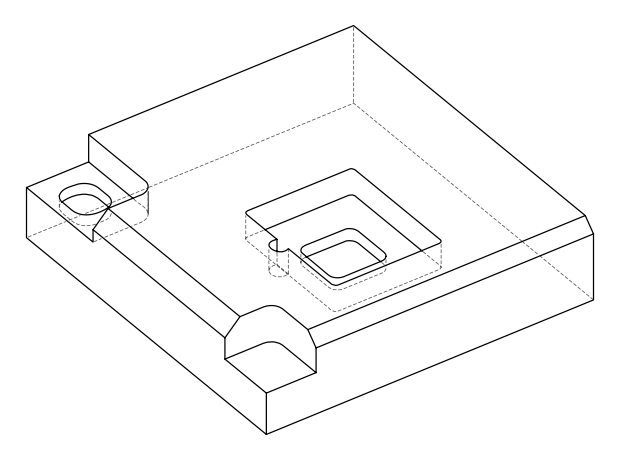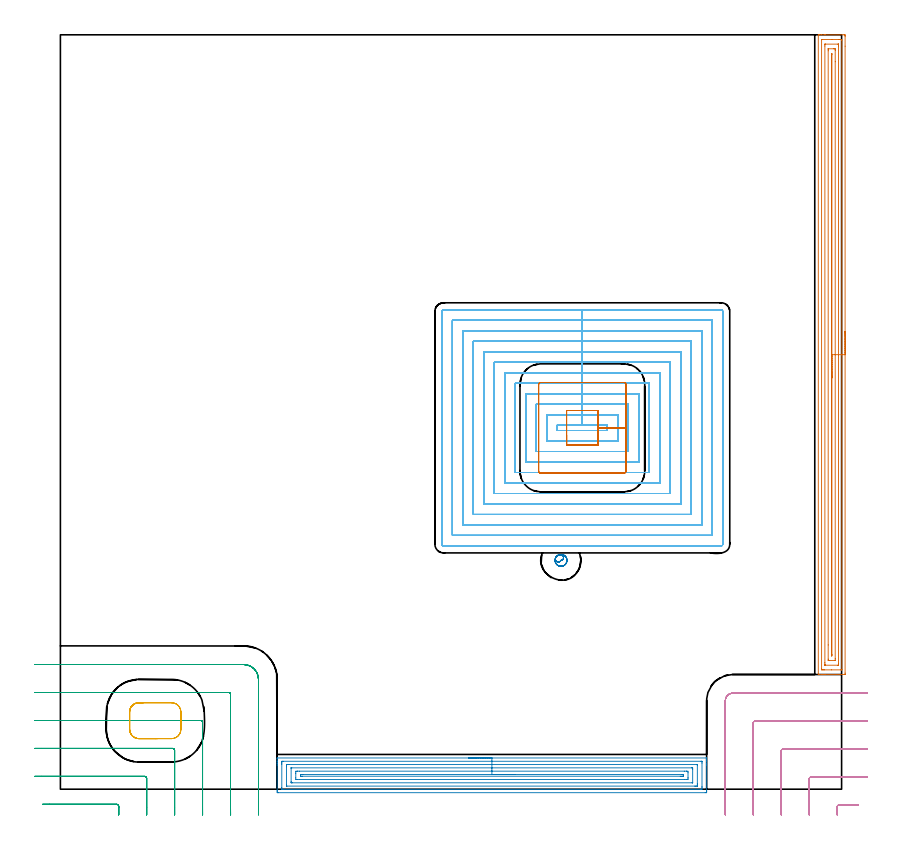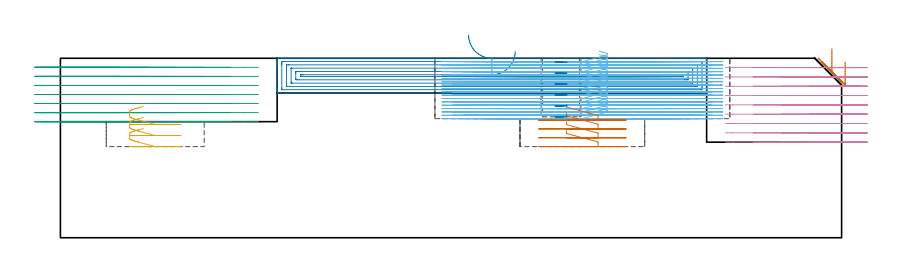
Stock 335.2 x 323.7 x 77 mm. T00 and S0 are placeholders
(PLAN: 8 operations, 5 tool changes, 149.3 min)
(1 AREA_MILL | FG_CHAMFER_SURFACE | UGT0205_001 | 11.15 min | 18576 mm3)
(2 AREA_MILL_1 | FG_CHAMFER_SURFACE_1 | UGT0205_001 | 9.06 min | 22050 mm3)
(3 MILL_CORNER_NOTCH_RECTANGULAR | CORNER_NOTCH_RECTANGULAR | NXT0201_012 | Follow Part, ap 4, ae 75% | 9.37 min | 153575 mm3)
(4 MILL_CORNER_NOTCH_RECTANGULAR_1 | CORNER_NOTCH_RECTANGULAR_1 | NXT0201_012 | Follow Part, ap 4, ae 75% | 6.89 min | 100368 mm3)
(5 MILL_RECTANGULAR_POCKET | POCKET_RECTANGULAR_STRAIGHT | UGT0201_094 | Follow Part, ap 5, ae 75% | 0.78 min | 14110 mm3)
(6 MILL_RECTANGULAR_POCKET_1 | POCKET_RECTANGULAR_STRAIGHT_1 | NXT0201_008 | Follow Part, ap 1.5, ae 75% | 109.2 min | 351330 mm3)
(7 MILL_RECTANGULAR_POCKET_2 | POCKET_RECTANGULAR_STRAIGHT_2 | NXT0201_012 | Follow Part, ap 4, ae 75% | 2.2 min | 34395 mm3)
(8 MILL_BLIND_HOLE_FROM_SOLID_MATERIAL | STEP1POCKET | NXT0201_011 | Spiral | 0.63 min | 4233 mm3)
(TOOL UGT0205_001 | Chamfer Mill 20 x 3 x 45 deg. | D20 FL50 Z2)
(TOOL NXT0201_012 | ENDMILL 16mm [2P460-1600-NA 1630] | D16 FL38 Z6)
(TOOL UGT0201_094 | End mill 20 mm | D20 FL38 Z4)
(TOOL NXT0201_008 | ENDMILL 6mm [2P460-0600-NA 1630] | D6 FL26 Z6)
(TOOL NXT0201_011 | ENDMILL 12mm [2P460-1200-NA 1630] | D12 FL38 Z6)
(OP 1 AREA_MILL)
G17 G21 G94 G90
T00 M6
G54
G17 G0 G90 X336.7 Y196.45 S1061 M3
G43 Z87. H0
Z75.5
G94 G1 Y196.412 Z74.628 F250.
Y196.298 Z73.763
Y196.109 Z72.912
Y195.847 Z72.08
Y195.513 Z71.274
Y195.11 Z70.5
Y194.642 Z69.764
Y194.11 Z69.072
Y193.521 Z68.429
Y192.878 Z67.84
Y192.186 Z67.308
Y191.45 Z66.84
Y190.676 Z66.437
Y189.87 Z66.103
Y189.038 Z65.841
Y188.186 Z65.652
Y187.322 Z65.538
Y186.45 Z65.5
Y49.814
X336.696 Y49.381 Z65.502
X336.692 Y49.21 Z65.506
X336.517 Y49.2 Z65.68
X328.304 Z73.89
X327.753 Z74.444
X327.422 Z74.774
X326.871 Z75.325
X326.54 Z75.655
X325.543 Z76.657
X325.23 Y49.21 Z76.962
X325.205 Y49.242 Z76.988
X325.203 Y49.258 Z76.99
X325.2 Y49.367 Z77.
Y323.533
X325.203 Y323.693 Z76.988
X325.206 Y323.7 Z76.984
X325.543 Z76.656
X325.88 Z76.32
X326.54 Z75.655
X327.753 Z74.444
X328.304 Z73.89
X336.242 Z65.956
X336.52 Y323.698 Z65.678
X336.692 Y323.69 Z65.506
X336.699 Y323.516 Z65.499
X336.7 Y323.086 Z65.5
Y318.816
Y186.45
X335.286 Z66.914
X335.285 Y51.293 Z66.915
X335.284 Y51.242 Z66.916
X335.282 Y51.218 Z66.918
X335.28 Y51.213 Z66.92
X335.267 Y51.21 Z66.933
X334.871 Y51.202 Z67.329
X330.904 Y51.2 Z71.296
X327.817 Z74.383
X327.422 Y51.201 Z74.778
X326.932 Y51.203 Z75.268
X326.717 Y51.21 Z75.483
X326.621 Y51.228 Z75.579
X326.615 Y51.524 Z75.585
Y51.6
Y321.607
X326.616 Y321.658 Z75.584
X326.618 Y321.682 Z75.582
X326.62 Y321.687 Z75.58
X326.633 Y321.69 Z75.567
X327.029 Y321.699 Z75.171
X330.996 Y321.7 Z71.204
X334.083 Z68.117
X334.478 Y321.699 Z67.722
X334.968 Y321.697 Z67.232
X335.183 Y321.69 Z67.017
X335.279 Y321.672 Z66.921
X335.285 Y321.376 Z66.915
Y321.3
X335.286 Y186.45 Z66.914
X333.872 Z68.328
X333.871 Y54. Z68.329
X333.869 Y53.386 Z68.331
X333.866 Y53.247 Z68.334
X333.865 Y53.219 Z68.335
X333.839 Y53.21 Z68.361
X333.776 Y53.203 Z68.424
X333.596 Y53.201 Z68.604
X328.304 Z73.896
X328.121 Y53.203 Z74.079
X328.068 Y53.206 Z74.132
X328.04 Y53.21 Z74.16
X328.035 Y53.222 Z74.165
X328.032 Y53.293 Z74.168
X328.03 Y53.386 Z74.17
X328.029 Y53.665 Z74.171
X328.028 Y54.279 Z74.172
X328.029 Y318.9 Z74.171
X328.031 Y319.514 Z74.169
X328.034 Y319.653 Z74.166
X328.035 Y319.681 Z74.165
X328.061 Y319.69 Z74.139
X328.124 Y319.697 Z74.076
X328.304 Y319.699 Z73.896
X333.596 Z68.604
X333.779 Y319.697 Z68.421
X333.832 Y319.694 Z68.368
X333.86 Y319.69 Z68.34
X333.865 Y319.678 Z68.335
X333.868 Y319.607 Z68.332
X333.87 Y319.514 Z68.33
X333.871 Y319.235 Z68.329
X333.872 Y318.621 Z68.328
Y186.45
X332.457 Z69.743
Y56.065
X332.456 Y55.433 Z69.744
X332.452 Y55.222 Z69.748
X332.45 Y55.211 Z69.75
X332.445 Y55.207 Z69.755
X332.419 Y55.203 Z69.781
X332.366 Y55.201 Z69.834
X332.259 Y55.2 Z69.941
X330.04 Z72.16
X329.637 Y55.21 Z72.563
X329.45 Y55.217 Z72.75
X329.448 Y55.325 Z72.752
X329.444 Y55.804 Z72.756
X329.443 Y61.894 Z72.757
Y316.835
X329.444 Y317.467 Z72.756
X329.448 Y317.678 Z72.752
X329.45 Y317.689 Z72.75
X329.455 Y317.693 Z72.745
X329.481 Y317.697 Z72.719
X329.534 Y317.699 Z72.666
X329.641 Y317.7 Z72.559
X331.86 Z70.34
X332.263 Y317.69 Z69.937
X332.451 Y317.683 Z69.749
X332.452 Y317.575 Z69.748
X332.456 Y317.096 Z69.744
X332.457 Y312.147 Z69.743
Y186.45
X331.043 Z71.157
Y57.757
X331.042 Y57.663 Z71.158
X331.036 Y57.474 Z71.164
X331.024 Y57.21 Z71.176
X330.95 Y57.208 Z71.25
X330.865 Y57.21 Z71.335
X330.859 Y57.568 Z71.341
X330.857 Y57.757 Z71.343
Y315.143
X330.858 Y315.238 Z71.342
X330.864 Y315.426 Z71.336
X330.876 Y315.69 Z71.324
X330.95 Y315.692 Z71.25
X331.035 Y315.69 Z71.165
X331.041 Y315.332 Z71.159
X331.043 Y315.143 Z71.157
Y186.45
Y185.578 Z71.195
Y184.714 Z71.309
Y183.862 Z71.498
Y183.03 Z71.76
Y182.224 Z72.094
Y181.45 Z72.497
Y180.714 Z72.965
Y180.022 Z73.496
Y179.379 Z74.086
Y178.79 Z74.729
Y178.258 Z75.421
Y177.79 Z76.157
Y177.387 Z76.931
Y177.053 Z77.737
Y176.791 Z78.569
Y176.602 Z79.42
Y176.488 Z80.285
Y176.45 Z81.157
G0 Z87.
M5
M2
(OP 2 AREA_MILL_1)
G17 G21 G94 G90
T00 M6
G54
G17 G0 G90 X175.15 Y13.4 S1061 M3
G43 Z87. H0
G94 G1 X175.188 Z86.128 F250.
X175.302 Z85.263
X175.491 Z84.412
X175.753 Z83.58
X176.087 Z82.774
X176.49 Z82.
X176.958 Z81.264
X177.49 Z80.572
X178.079 Z79.929
X178.722 Z79.339
X179.414 Z78.808
X180.15 Z78.34
X180.924 Z77.937
X181.73 Z77.603
X182.562 Z77.341
X183.414 Z77.152
X184.278 Z77.038
X185.15 Z77.
X277.133
X277.29 Y13.394 Z76.993
X277.3 Y13.087 Z76.687
Y12.761 Z76.361
Y12.103 Z75.698
Y10.895 Z74.492
Y10.345 Z73.939
Y-0.807 Z62.79
X277.297 Y-1.082 Z62.515
X277.29 Y-1.492 Z62.105
X277.107 Y-1.496 Z62.102
X276.686 Y-1.5 Z62.1
X93.614
X93.193 Y-1.496 Z62.102
X93.01 Y-1.492 Z62.105
X93.005 Y-1.082 Z62.515
X93. Y-0.478 Z63.119
Y10.345 Z73.939
Y10.895 Z74.492
Y11.224 Z74.82
Y11.774 Z75.37
Y12.103 Z75.698
Y13.088 Z76.687
X93.01 Y13.394 Z76.993
X93.167 Y13.4 Z77.
X185.15
Y11.986 Z75.586
X274.9 Y11.985 Z75.585
X275.021
X275.26 Y11.98 Z75.58
X275.284 Y11.979 Z75.579
X275.29 Y11.966 Z75.566
X275.296 Y11.935 Z75.535
X275.298 Y11.904 Z75.504
X275.3 Y11.71 Z75.31
Y11.224 Z74.824
Y1.162 Z64.762
X275.298 Y0.676 Z64.276
X275.293 Y0.289 Z63.889
X275.277 Y-0.079 Z63.521
X274.9 Y-0.084 Z63.516
X274.78 Y-0.085 Z63.515
X95.4 Y-0.086
X95.279 Y-0.085
X95.04 Y-0.08 Z63.52
X95.016 Y-0.079 Z63.521
X95.01 Y-0.066 Z63.534
X95.004 Y-0.035 Z63.565
X95.002 Y-0.004 Z63.596
X95. Y0.19 Z63.79
Y0.676 Z64.276
Y10.738 Z74.338
X95.002 Y11.224 Z74.824
X95.007 Y11.611 Z75.211
X95.023 Y11.979 Z75.579
X95.4 Y11.984 Z75.584
X95.52 Y11.985 Z75.585
X185.15 Y11.986 Z75.586
Y10.572 Z74.172
X273.114 Y10.571 Z74.171
X273.191 Y10.57 Z74.17
X273.251 Y10.568 Z74.168
X273.284 Y10.565 Z74.165
X273.29 Y10.527 Z74.127
X273.296 Y10.345 Z73.945
X273.299 Y10.163 Z73.763
X273.3 Y2.251 Z65.851
X273.296 Y1.555 Z65.155
X273.292 Y1.38 Z64.98
X273.279 Y1.335 Z64.935
X273.229 Y1.333 Z64.933
X273.114 Y1.331 Z64.931
X272.451 Y1.329 Z64.929
X272.221 Y1.328 Z64.928
X97.186 Y1.329 Z64.929
X97.109 Y1.33 Z64.93
X97.049 Y1.332 Z64.932
X97.016 Y1.335 Z64.935
X97.01 Y1.373 Z64.973
X97.004 Y1.555 Z65.155
X97.001 Y1.737 Z65.337
X97. Y9.649 Z73.249
X97.004 Y10.345 Z73.945
X97.008 Y10.52 Z74.12
X97.022 Y10.565 Z74.165
X97.071 Y10.567 Z74.167
X97.186 Y10.569 Z74.169
X97.849 Y10.571 Z74.171
X98.079 Y10.572 Z74.172
X185.15
Y9.157 Z72.757
X270.749
X271.166 Y9.155 Z72.755
X271.252 Y9.153 Z72.753
X271.285 Y9.151 Z72.751
X271.29 Y9.113 Z72.713
X271.294 Y9.013 Z72.613
X271.3 Y8.615 Z72.215
X271.299 Y2.887 Z66.487
X271.296 Y2.781 Z66.381
X271.292 Y2.756 Z66.356
X271.289 Y2.75 Z66.35
X271.277 Y2.747 Z66.347
X271.207 Y2.745 Z66.345
X271.014 Y2.743 Z66.343
X99.551
X99.134 Y2.745 Z66.345
X99.048 Y2.747 Z66.347
X99.015 Y2.749 Z66.349
X99.01 Y2.787 Z66.387
X99.006 Y2.886 Z66.486
X99. Y3.285 Z66.885
X99.001 Y9.013 Z72.613
X99.004 Y9.119 Z72.719
X99.008 Y9.144 Z72.744
X99.011 Y9.15 Z72.75
X99.023 Y9.153 Z72.753
X99.093 Y9.155 Z72.755
X99.286 Y9.157 Z72.757
X185.15
Y7.743 Z71.343
X267.72
X268.614 Y7.742 Z71.342
X268.649 Y7.741 Z71.341
X269.29 Y7.708 Z71.308
X269.299 Y7.069 Z70.669
X269.3 Y5.071 Z68.671
X269.297 Y4.433 Z68.033
X269.29 Y4.192 Z67.792
X268.683 Y4.159 Z67.759
X268.649 Y4.158 Z67.758
X267.792 Y4.157 Z67.757
X102.58
X101.686 Y4.158 Z67.758
X101.651 Y4.159 Z67.759
X101.01 Y4.192 Z67.792
X101.001 Y4.831 Z68.431
X101. Y6.829 Z70.429
X101.003 Y7.467 Z71.067
X101.01 Y7.708 Z71.308
X101.617 Y7.741 Z71.341
X101.651 Y7.742 Z71.342
X102.508 Y7.743 Z71.343
X185.15
Y6.329 Z69.929
X266.478 Y6.328 Z69.928
X266.863 Y6.327 Z69.927
X267.247 Y6.323 Z69.923
X267.289 Y6.322 Z69.922
X267.293 Y6.284 Z69.884
X267.297 Y6.208 Z69.808
X267.299 Y6.093 Z69.693
Y5.95 Z69.55
X267.297 Y5.735 Z69.335
X267.293 Y5.628 Z69.228
X267.29 Y5.58 Z69.18
X267.241 Y5.578 Z69.178
X266.863 Y5.574 Z69.174
X266.354 Y5.571 Z69.171
X265.97
X103.822
X103.437 Y5.573 Z69.173
X103.053 Y5.577 Z69.177
X103.011 Y5.578 Z69.178
X103.007 Y5.616 Z69.216
X103.003 Y5.692 Z69.292
X103.001 Y5.807 Z69.407
Y5.95 Z69.55
X103.003 Y6.165 Z69.765
X103.007 Y6.272 Z69.872
X103.01 Y6.32 Z69.92
X103.059 Y6.322 Z69.922
X103.437 Y6.326 Z69.926
X103.946 Y6.328 Z69.928
X104.33 Y6.329 Z69.929
X185.15
X186.022 Z69.967
X186.886 Z70.081
X187.738 Z70.27
X188.57 Z70.532
X189.376 Z70.866
X190.15 Z71.269
X190.886 Z71.737
X191.578 Z72.268
X192.221 Z72.858
X192.81 Z73.501
X193.342 Z74.193
X193.81 Z74.929
X194.213 Z75.703
X194.547 Z76.509
X194.809 Z77.341
X194.998 Z78.192
X195.112 Z79.057
X195.15 Z79.929
G0 Z87.
M5
M2
(OP 3 MILL_CORNER_NOTCH_RECTANGULAR)
G17 G21 G94 G90
T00 M6
G54
G17 G0 G90 X25.013 Y-11. S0 M3
G43 Z87. H1
Z73.114
G94 G1 X25.001 Y-8. F250.
X25. Y-7.746 F500.
Y-7.295
G3 X24.205 Y-6.5 R0.8
G1 X-4.664
X-7.664 F250.
G0 Z87.
X37.017 Y-11.
Z73.114
G1 X37.001 Y-8.
X37. Y-7.746 F500.
Y4.705
G3 X36.205 Y5.5 R0.8
G1 X-8.
X-11. F250.
G0 Z87.
X49.022 Y-11.
Z73.114
G1 X49.001 Y-8.
X49. Y-7.746 F500.
Y16.705
G3 X48.205 Y17.5 R0.8
G1 X-8.
X-11. F250.
G0 Z87.
X61.033 Y-11.
Z73.114
G1 X61.001 Y-8.
G2 X61. Y-7.746 R24. F500.
G1 Y28.704
G3 X60.204 Y29.5 R0.8
G1 X-8.
X-11. F250.
G0 Z87.
X73.066 Y-10.999
Z73.114
G1 X73.003 Y-8.
G2 X73. Y-7.746 R12. F500.
G1 Y40.704
G3 X72.204 Y41.5 R0.8
G1 X-8.
X-11. F250.
G0 Z87.
X85. Y-10.746
Z73.114
G1 Y-7.746
Y47.1 F500.
G3 X78.6 Y53.5 R6.4
G1 X-8.
X-11. F250.
G0 Z87.
X25.001 Y-11.
Z69.229
G1 X25. Y-8.
Y-7.295 F500.
G3 X24.205 Y-6.5 R0.8
G1 X-4.664
X-7.664 F250.
G0 Z87.
X37.001 Y-11.
Z69.229
G1 X37. Y-8.
Y-7.295 F500.
Y4.705
G3 X36.205 Y5.5 R0.8
G1 X-8.
X-11. F250.
G0 Z87.
X49.001 Y-11.
Z69.229
G1 X49. Y-8.
Y4.705 F500.
Y16.705
G3 X48.205 Y17.5 R0.8
G1 X-8.
X-11. F250.
G0 Z87.
X61.002 Y-11.
Z69.229
G1 X61. Y-8.
Y16.705 F500.
Y28.704
G3 X60.204 Y29.5 R0.8
G1 X-8.
X-11. F250.
G0 Z87.
X73.004 Y-11.
Z69.229
G1 X73. Y-8.
Y28.704 F500.
Y40.704
G3 X72.204 Y41.5 R0.8
G1 X-8.
X-11. F250.
G0 Z87.
X85. Y-10.984
Z69.229
G1 Y-7.984
Y47.1 F500.
G3 X78.6 Y53.5 R6.4
G1 X-8.
X-11. F250.
G0 Z87.
X25. Y-11.
Z65.343
G1 Y-8.
Y-7.295 F500.
G3 X24.205 Y-6.5 R0.8
G1 X-4.664
X-7.664 F250.
G0 Z87.
X37. Y-11.
Z65.343
G1 Y-8.
Y4.705 F500.
G3 X36.205 Y5.5 R0.8
G1 X-8.
X-11. F250.
G0 Z87.
X49. Y-11.
Z65.343
G1 Y-8.
Y16.705 F500.
G3 X48.205 Y17.5 R0.8
G1 X-8.
X-11. F250.
G0 Z87.
X61. Y-11.
Z65.343
G1 Y-8.
Y28.704 F500.
G3 X60.204 Y29.5 R0.8
G1 X-8.
X-11. F250.
G0 Z87.
X73. Y-11.
Z65.343
G1 Y-8.
Y40.704 F500.
G3 X72.204 Y41.5 R0.8
G1 X-8.
X-11. F250.
G0 Z87.
X85. Y-11.
Z65.343
G1 Y-8.
Y47.1 F500.
G3 X78.6 Y53.5 R6.4
G1 X-8.
X-11. F250.
G0 Z87.
X25. Y-11.
Z61.457
G1 Y-8.
Y-7.295 F500.
G3 X24.205 Y-6.5 R0.8
G1 X-4.664
X-7.664 F250.
G0 Z87.
X37. Y-11.
Z61.457
G1 Y-8.
Y4.705 F500.
G3 X36.205 Y5.5 R0.8
G1 X-8.
X-11. F250.
G0 Z87.
X49. Y-11.
Z61.457
G1 Y-8.
Y16.705 F500.
G3 X48.205 Y17.5 R0.8
G1 X-8.
X-11. F250.
G0 Z87.
X61. Y-11.
Z61.457
G1 Y-8.
Y28.704 F500.
G3 X60.204 Y29.5 R0.8
G1 X-8.
X-11. F250.
G0 Z87.
X73. Y-11.
Z61.457
G1 Y-8.
Y40.704 F500.
G3 X72.204 Y41.5 R0.8
G1 X-8.
X-11. F250.
G0 Z87.
X85. Y-11.
Z61.457
G1 Y-8.
Y47.1 F500.
G3 X78.6 Y53.5 R6.4
G1 X-8.
X-11. F250.
G0 Z87.
X25. Y-11.
Z57.571
G1 Y-8.
Y-7.295 F500.
G3 X24.205 Y-6.5 R0.8
G1 X-4.664
X-7.664 F250.
G0 Z87.
X37. Y-11.
Z57.571
G1 Y-8.
Y4.705 F500.
G3 X36.205 Y5.5 R0.8
G1 X-8.
X-11. F250.
G0 Z87.
X49. Y-11.
Z57.571
G1 Y-8.
Y16.705 F500.
G3 X48.205 Y17.5 R0.8
G1 X-8.
X-11. F250.
G0 Z87.
X61. Y-11.
Z57.571
G1 Y-8.
Y28.704 F500.
G3 X60.204 Y29.5 R0.8
G1 X-8.
X-11. F250.
G0 Z87.
X73. Y-11.
Z57.571
G1 Y-8.
Y40.704 F500.
G3 X72.204 Y41.5 R0.8
G1 X-8.
X-11. F250.
G0 Z87.
X85. Y-11.
Z57.571
G1 Y-8.
Y47.1 F500.
G3 X78.6 Y53.5 R6.4
G1 X-8.
X-11. F250.
G0 Z87.
X25. Y-11.
Z53.686
G1 Y-8.
Y-7.295 F500.
G3 X24.205 Y-6.5 R0.8
G1 X-4.664
X-7.664 F250.
G0 Z87.
X37. Y-11.
Z53.686
G1 Y-8.
Y4.705 F500.
G3 X36.205 Y5.5 R0.8
G1 X-8.
X-11. F250.
G0 Z87.
X49. Y-11.
Z53.686
G1 Y-8.
Y16.705 F500.
G3 X48.205 Y17.5 R0.8
G1 X-8.
X-11. F250.
G0 Z87.
X61. Y-11.
Z53.686
G1 Y-8.
Y28.704 F500.
G3 X60.204 Y29.5 R0.8
G1 X-8.
X-11. F250.
G0 Z87.
X73. Y-11.
Z53.686
G1 Y-8.
Y40.704 F500.
G3 X72.204 Y41.5 R0.8
G1 X-8.
X-11. F250.
G0 Z87.
X85. Y-11.
Z53.686
G1 Y-8.
Y47.1 F500.
G3 X78.6 Y53.5 R6.4
G1 X-8.
X-11. F250.
G0 Z87.
X25. Y-11.
Z49.8
G1 Y-8.
Y-7.295 F500.
G3 X24.205 Y-6.5 R0.8
G1 X-4.664
X-7.664 F250.
G0 Z87.
X37. Y-11.
Z49.8
G1 Y-8.
Y4.705 F500.
G3 X36.205 Y5.5 R0.8
G1 X-8.
X-11. F250.
G0 Z87.
X49. Y-11.
Z49.8
G1 Y-8.
Y16.705 F500.
G3 X48.205 Y17.5 R0.8
G1 X-8.
X-11. F250.
G0 Z87.
X61. Y-11.
Z49.8
G1 Y-8.
Y28.704 F500.
G3 X60.204 Y29.5 R0.8
G1 X-8.
X-11. F250.
G0 Z87.
X73. Y-11.
Z49.8
G1 Y-8.
Y40.704 F500.
G3 X72.204 Y41.5 R0.8
G1 X-8.
X-11. F250.
G0 Z87.
X85. Y-11.
Z49.8
G1 Y-8.
Y47.1 F500.
G3 X78.6 Y53.5 R6.4
G1 X-8.
X-11. F250.
G0 Z87.
M5
M2
(OP 4 MILL_CORNER_NOTCH_RECTANGULAR_1)
G17 G21 G94 G90
T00 M6
G54
G17 G0 G90 X342.414 Y-6.8 S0 M3
G43 Z87. H1
Z73.
G94 G1 X339.414 F250.
X334.095
G3 X333.3 Y-7.595 R0.8
G2 X333.3 Y-8. R48.
G1 X333.284 Y-11.
G0 Z87.
X346.2 Y5.204
Z73.
G1 X343.2 Y5.2
X343.152 F500.
X322.096
G3 X321.3 Y4.404 R0.8
G1 Y-7.746
X321.299 Y-8.
X321.278 Y-11. F250.
G0 Z87.
X346.2 Y17.206
Z73.
G1 X343.2 Y17.2
X343.152 F500.
X310.096
G3 X309.3 Y16.404 R0.8
G1 Y-7.746
G2 X309.299 Y-8. R24.
G1 X309.267 Y-11. F250.
G0 Z87.
X346.2 Y29.212
Z73.
G1 X343.2 Y29.2
X343.152 F500.
X298.096
G3 X297.3 Y28.404 R0.8
G1 Y-7.746
G2 X297.297 Y-8. R12.
G1 X297.234 Y-10.999 F250.
G0 Z87.
X346.152 Y41.2
Z73.
G1 X343.152
X288.5 F500.
G3 X285.3 Y38. R3.2
G1 Y-7.746
Y-10.746 F250.
G0 Z87.
X342.414 Y-6.8
Z69.
G1 X339.414
X334.095
G3 X333.3 Y-7.595 R0.8
G2 X333.302 Y-8. R48.
G1 X333.301 Y-11.
G0 Z87.
X346.2 Y5.2
Z69.
G1 X343.2
X322.096 F500.
G3 X321.3 Y4.404 R0.8
G1 Y-7.595
Y-8.
Y-11. F250.
G0 Z87.
X346.2 Y17.2
Z69.
G1 X343.2
X310.096 F500.
G3 X309.3 Y16.404 R0.8
G1 Y4.404
Y-8.
X309.299 Y-11. F250.
G0 Z87.
X346.2 Y29.2
Z69.
G1 X343.2
X298.096 F500.
G3 X297.3 Y28.404 R0.8
G1 Y16.404
Y-8.
X297.299 Y-11. F250.
G0 Z87.
X346.2 Y41.2
Z69.
G1 X343.2
X288.5 F500.
G3 X285.3 Y38. R3.2
G1 Y-7.995
Y-10.995 F250.
G0 Z87.
X342.414 Y-6.8
Z65.
G1 X339.414
X334.095
G3 X333.3 Y-7.595 R0.8
G2 X333.302 Y-8. R48.
G1 Y-11.
G0 Z87.
X346.2 Y5.2
Z65.
G1 X343.2
X322.096 F500.
G3 X321.3 Y4.404 R0.8
G1 Y-8.
Y-11. F250.
G0 Z87.
X346.2 Y17.2
Z65.
G1 X343.2
X310.096 F500.
G3 X309.3 Y16.404 R0.8
G1 Y-8.
Y-11. F250.
G0 Z87.
X346.2 Y29.2
Z65.
G1 X343.2
X298.096 F500.
G3 X297.3 Y28.404 R0.8
G1 Y-8.
Y-11. F250.
G0 Z87.
X346.2 Y41.2
Z65.
G1 X343.2
X288.5 F500.
G3 X285.3 Y38. R3.2
G1 Y-8.
Y-11. F250.
G0 Z87.
X342.414 Y-6.8
Z61.
G1 X339.414
X334.095
G3 X333.3 Y-7.595 R0.8
G2 X333.302 Y-8. R48.
G1 Y-11.
G0 Z87.
X346.2 Y5.2
Z61.
G1 X343.2
X322.096 F500.
G3 X321.3 Y4.404 R0.8
G1 Y-8.
Y-11. F250.
G0 Z87.
X346.2 Y17.2
Z61.
G1 X343.2
X310.096 F500.
G3 X309.3 Y16.404 R0.8
G1 Y-8.
Y-11. F250.
G0 Z87.
X346.2 Y29.2
Z61.
G1 X343.2
X298.096 F500.
G3 X297.3 Y28.404 R0.8
G1 Y-8.
Y-11. F250.
G0 Z87.
X346.2 Y41.2
Z61.
G1 X343.2
X288.5 F500.
G3 X285.3 Y38. R3.2
G1 Y-8.
Y-11. F250.
G0 Z87.
X342.414 Y-6.8
Z57.
G1 X339.414
X334.095
G3 X333.3 Y-7.595 R0.8
G2 X333.302 Y-8. R48.
G1 Y-11.
G0 Z87.
X346.2 Y5.2
Z57.
G1 X343.2
X322.096 F500.
G3 X321.3 Y4.404 R0.8
G1 Y-8.
Y-11. F250.
G0 Z87.
X346.2 Y17.2
Z57.
G1 X343.2
X310.096 F500.
G3 X309.3 Y16.404 R0.8
G1 Y-8.
Y-11. F250.
G0 Z87.
X346.2 Y29.2
Z57.
G1 X343.2
X298.096 F500.
G3 X297.3 Y28.404 R0.8
G1 Y-8.
Y-11. F250.
G0 Z87.
X346.2 Y41.2
Z57.
G1 X343.2
X288.5 F500.
G3 X285.3 Y38. R3.2
G1 Y-8.
Y-11. F250.
G0 Z87.
X342.414 Y-6.8
Z53.
G1 X339.414
X334.095
G3 X333.3 Y-7.595 R0.8
G2 X333.302 Y-8. R48.
G1 Y-11.
G0 Z87.
X346.2 Y5.2
Z53.
G1 X343.2
X322.096 F500.
G3 X321.3 Y4.404 R0.8
G1 Y-8.
Y-11. F250.
G0 Z87.
X346.2 Y17.2
Z53.
G1 X343.2
X310.096 F500.
G3 X309.3 Y16.404 R0.8
G1 Y-8.
Y-11. F250.
G0 Z87.
X346.2 Y29.2
Z53.
G1 X343.2
X298.096 F500.
G3 X297.3 Y28.404 R0.8
G1 Y-8.
Y-11. F250.
G0 Z87.
X346.2 Y41.2
Z53.
G1 X343.2
X288.5 F500.
G3 X285.3 Y38. R3.2
G1 Y-8.
Y-11. F250.
G0 Z87.
X342.414 Y-6.8
Z49.
G1 X339.414
X334.095
G3 X333.3 Y-7.595 R0.8
G2 X333.302 Y-8. R48.
G1 Y-11.
G0 Z87.
X346.2 Y5.2
Z49.
G1 X343.2
X322.096 F500.
G3 X321.3 Y4.404 R0.8
G1 Y-8.
Y-11. F250.
G0 Z87.
X346.2 Y17.2
Z49.
G1 X343.2
X310.096 F500.
G3 X309.3 Y16.404 R0.8
G1 Y-8.
Y-11. F250.
G0 Z87.
X346.2 Y29.2
Z49.
G1 X343.2
X298.096 F500.
G3 X297.3 Y28.404 R0.8
G1 Y-8.
Y-11. F250.
G0 Z87.
X346.2 Y41.2
Z49.
G1 X343.2
X288.5 F500.
G3 X285.3 Y38. R3.2
G1 Y-8.
Y-11. F250.
G0 Z87.
X342.414 Y-6.8
Z45.
G1 X339.414
X334.095
G3 X333.3 Y-7.595 R0.8
G2 X333.302 Y-8. R48.
G1 Y-11.
G0 Z87.
X346.2 Y5.2
Z45.
G1 X343.2
X322.096 F500.
G3 X321.3 Y4.404 R0.8
G1 Y-8.
Y-11. F250.
G0 Z87.
X346.2 Y17.2
Z45.
G1 X343.2
X310.096 F500.
G3 X309.3 Y16.404 R0.8
G1 Y-8.
Y-11. F250.
G0 Z87.
X346.2 Y29.2
Z45.
G1 X343.2
X298.096 F500.
G3 X297.3 Y28.404 R0.8
G1 Y-8.
Y-11. F250.
G0 Z87.
X346.2 Y41.2
Z45.
G1 X343.2
X288.5 F500.
G3 X285.3 Y38. R3.2
G1 Y-8.
Y-11. F250.
G0 Z87.
X342.414 Y-6.8
Z41.
G1 X339.414
X334.095
G3 X333.3 Y-7.595 R0.8
G2 X333.302 Y-8. R48.
G1 Y-11.
G0 Z87.
X346.2 Y5.2
Z41.
G1 X343.2
X322.096 F500.
G3 X321.3 Y4.404 R0.8
G1 Y-8.
Y-11. F250.
G0 Z87.
X346.2 Y17.2
Z41.
G1 X343.2
X310.096 F500.
G3 X309.3 Y16.404 R0.8
G1 Y-8.
Y-11. F250.
G0 Z87.
X346.2 Y29.2
Z41.
G1 X343.2
X298.096 F500.
G3 X297.3 Y28.404 R0.8
G1 Y-8.
Y-11. F250.
G0 Z87.
X346.2 Y41.2
Z41.
G1 X343.2
X288.5 F500.
G3 X285.3 Y38. R3.2
G1 Y-8.
Y-11. F250.
G0 Z87.
M5
M2
(OP 5 MILL_RECTANGULAR_POCKET)
G17 G21 G94 G90
T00 M6
G54
G17 G0 G90 X35.604 Y37.1 S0 M3
G43 Z87. H0
Z56.312
G94 G1 X33.5 Z55.749 F250.
X32.968 Y37.038 Z55.605
X32.45 Y36.905 Z55.462
X31.954 Y36.704 Z55.319
X31.489 Y36.439 Z55.175
X31.064 Y36.115 Z55.032
X30.685 Y35.736 Z54.888
X30.361 Y35.311 Z54.745
X30.096 Y34.846 Z54.602
X29.895 Y34.35 Z54.458
X29.762 Y33.832 Z54.315
X29.7 Y33.3 Z54.172
Y25.5 Z52.081
X29.762 Y24.968 Z51.938
X29.895 Y24.45 Z51.795
X30.096 Y23.954 Z51.651
X30.361 Y23.489 Z51.508
X30.685 Y23.064 Z51.365
X31.064 Y22.685 Z51.221
X31.489 Y22.361 Z51.078
X31.954 Y22.096 Z50.934
X32.45 Y21.895 Z50.791
X32.968 Y21.762 Z50.648
X33.5 Y21.7 Z50.504
X40.7 Z48.575
X47.7 F500.
G3 X51.7 Y25.7 R4.
G1 Y33.1
G3 X47.7 Y37.1 R4.
G1 X33.7
G3 X29.7 Y33.1 R4.
G1 Y25.7
G3 X33.7 Y21.7 R4.
G1 X40.7
X41.7
G0 X35.604 Y37.1 Z51.575
G1 X33.5 Z51.011 F250.
X32.968 Y37.038 Z50.868
X32.45 Y36.905 Z50.724
X31.954 Y36.704 Z50.581
X31.489 Y36.439 Z50.438
X31.064 Y36.115 Z50.294
X30.685 Y35.736 Z50.151
X30.361 Y35.311 Z50.008
X30.096 Y34.846 Z49.864
X29.895 Y34.35 Z49.721
X29.762 Y33.832 Z49.577
X29.7 Y33.3 Z49.434
Y25.5 Z47.344
X29.762 Y24.968 Z47.201
X29.895 Y24.45 Z47.057
X30.096 Y23.954 Z46.914
X30.361 Y23.489 Z46.77
X30.685 Y23.064 Z46.627
X31.064 Y22.685 Z46.484
X31.489 Y22.361 Z46.34
X31.954 Y22.096 Z46.197
X32.45 Y21.895 Z46.054
X32.968 Y21.762 Z45.91
X33.5 Y21.7 Z45.767
X40.7 Z43.837
X47.7 F500.
G3 X51.7 Y25.7 R4.
G1 Y33.1
G3 X47.7 Y37.1 R4.
G1 X33.7
G3 X29.7 Y33.1 R4.
G1 Y25.7
G3 X33.7 Y21.7 R4.
G1 X40.7
X41.7
G0 X35.604 Y37.1 Z46.837
G1 X33.5 Z46.274 F250.
X32.968 Y37.038 Z46.13
X32.45 Y36.905 Z45.987
X31.954 Y36.704 Z45.844
X31.489 Y36.439 Z45.7
X31.064 Y36.115 Z45.557
X30.685 Y35.736 Z45.413
X30.361 Y35.311 Z45.27
X30.096 Y34.846 Z45.127
X29.895 Y34.35 Z44.983
X29.762 Y33.832 Z44.84
X29.7 Y33.3 Z44.697
Y25.5 Z42.606
X29.762 Y24.968 Z42.463
X29.895 Y24.45 Z42.32
X30.096 Y23.954 Z42.176
X30.361 Y23.489 Z42.033
X30.685 Y23.064 Z41.89
X31.064 Y22.685 Z41.746
X31.489 Y22.361 Z41.603
X31.954 Y22.096 Z41.459
X32.45 Y21.895 Z41.316
X32.968 Y21.762 Z41.173
X33.5 Y21.7 Z41.029
X40.7 Z39.1
X47.7 F500.
G3 X51.7 Y25.7 R4.
G1 Y33.1
G3 X47.7 Y37.1 R4.
G1 X33.7
G3 X29.7 Y33.1 R4.
G1 Y25.7
G3 X33.7 Y21.7 R4.
G1 X40.7
X41.7
G0 Z87.
M5
M2
(OP 6 MILL_RECTANGULAR_POCKET_1)
G17 G21 G94 G90
T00 M6
G54
G17 G0 G90 X231.184 Y153.9 S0 M3
G43 Z87. H1
Z80.
G94 G1 X234.7 Z79.058 F250.
Y156.2 Z78.441
X223.95 Z75.561
X213.2 F500.
Y153.9
X234.7
Y156.2
X223.95
Y160.7
X208.7
Y149.4
X239.2
Y160.7
X223.95
Y165.2
X204.2
Y144.9
X243.7
Y165.2
X223.95
Y169.7
X199.7
Y140.4
X248.2
Y169.7
X223.95
Y174.2
X195.2
Y135.9
X252.7
Y174.2
X223.95
Y178.7
X190.7
Y131.4
X257.2
Y178.7
X223.95
Y183.2
X186.2
Y126.9
X261.7
Y183.2
X223.95
Y187.7
X181.7
Y122.4
X266.2
Y187.7
X223.95
Y192.2
X177.2
Y117.9
X270.7
Y192.2
X223.95
Y196.7
X172.7
Y113.4
X275.2
Y196.7
X223.95
Y201.2
X168.2
Y108.9
X279.7
Y201.2
X223.95
Y205.7
X164.4
G3 X163.7 Y205. R0.7
G1 Y105.1
G3 X164.4 Y104.4 R0.7
G1 X283.5
G3 X284.2 Y105.1 R0.7
G1 Y205.
G3 X283.5 Y205.7 R0.7
G1 X223.95
X222.95
G0 X231.184 Y153.9 Z78.561
G1 X234.7 Z77.619 F250.
Y156.2 Z77.003
X223.95 Z74.122
X213.2 F500.
Y153.9
X234.7
Y156.2
X223.95
Y160.7
X208.7
Y149.4
X239.2
Y160.7
X223.95
Y165.2
X204.2
Y144.9
X243.7
Y165.2
X223.95
Y169.7
X199.7
Y140.4
X248.2
Y169.7
X223.95
Y174.2
X195.2
Y135.9
X252.7
Y174.2
X223.95
Y178.7
X190.7
Y131.4
X257.2
Y178.7
X223.95
Y183.2
X186.2
Y126.9
X261.7
Y183.2
X223.95
Y187.7
X181.7
Y122.4
X266.2
Y187.7
X223.95
Y192.2
X177.2
Y117.9
X270.7
Y192.2
X223.95
Y196.7
X172.7
Y113.4
X275.2
Y196.7
X223.95
Y201.2
X168.2
Y108.9
X279.7
Y201.2
X223.95
Y205.7
X164.4
G3 X163.7 Y205. R0.7
G1 Y105.1
G3 X164.4 Y104.4 R0.7
G1 X283.5
G3 X284.2 Y105.1 R0.7
G1 Y205.
G3 X283.5 Y205.7 R0.7
G1 X223.95
X222.95
G0 X231.184 Y153.9 Z77.122
G1 X234.7 Z76.18 F250.
Y156.2 Z75.564
X223.95 Z72.683
X213.2 F500.
Y153.9
X234.7
Y156.2
X223.95
Y160.7
X208.7
Y149.4
X239.2
Y160.7
X223.95
Y165.2
X204.2
Y144.9
X243.7
Y165.2
X223.95
Y169.7
X199.7
Y140.4
X248.2
Y169.7
X223.95
Y174.2
X195.2
Y135.9
X252.7
Y174.2
X223.95
Y178.7
X190.7
Y131.4
X257.2
Y178.7
X223.95
Y183.2
X186.2
Y126.9
X261.7
Y183.2
X223.95
Y187.7
X181.7
Y122.4
X266.2
Y187.7
X223.95
Y192.2
X177.2
Y117.9
X270.7
Y192.2
X223.95
Y196.7
X172.7
Y113.4
X275.2
Y196.7
X223.95
Y201.2
X168.2
Y108.9
X279.7
Y201.2
X223.95
Y205.7
X164.4
G3 X163.7 Y205. R0.7
G1 Y105.1
G3 X164.4 Y104.4 R0.7
G1 X283.5
G3 X284.2 Y105.1 R0.7
G1 Y205.
G3 X283.5 Y205.7 R0.7
G1 X223.95
X222.95
G0 X231.184 Y153.9 Z75.683
G1 X234.7 Z74.741 F250.
Y156.2 Z74.125
X223.95 Z71.244
X213.2 F500.
Y153.9
X234.7
Y156.2
X223.95
Y160.7
X208.7
Y149.4
X239.2
Y160.7
X223.95
Y165.2
X204.2
Y144.9
X243.7
Y165.2
X223.95
Y169.7
X199.7
Y140.4
X248.2
Y169.7
X223.95
Y174.2
X195.2
Y135.9
X252.7
Y174.2
X223.95
Y178.7
X190.7
Y131.4
X257.2
Y178.7
X223.95
Y183.2
X186.2
Y126.9
X261.7
Y183.2
X223.95
Y187.7
X181.7
Y122.4
X266.2
Y187.7
X223.95
Y192.2
X177.2
Y117.9
X270.7
Y192.2
X223.95
Y196.7
X172.7
Y113.4
X275.2
Y196.7
X223.95
Y201.2
X168.2
Y108.9
X279.7
Y201.2
X223.95
Y205.7
X164.4
G3 X163.7 Y205. R0.7
G1 Y105.1
G3 X164.4 Y104.4 R0.7
G1 X283.5
G3 X284.2 Y105.1 R0.7
G1 Y205.
G3 X283.5 Y205.7 R0.7
G1 X223.95
X222.95
G0 X231.184 Y153.9 Z74.244
G1 X234.7 Z73.302 F250.
Y156.2 Z72.686
X223.95 Z69.805
X213.2 F500.
Y153.9
X234.7
Y156.2
X223.95
Y160.7
X208.7
Y149.4
X239.2
Y160.7
X223.95
Y165.2
X204.2
Y144.9
X243.7
Y165.2
X223.95
Y169.7
X199.7
Y140.4
X248.2
Y169.7
X223.95
Y174.2
X195.2
Y135.9
X252.7
Y174.2
X223.95
Y178.7
X190.7
Y131.4
X257.2
Y178.7
X223.95
Y183.2
X186.2
Y126.9
X261.7
Y183.2
X223.95
Y187.7
X181.7
Y122.4
X266.2
Y187.7
X223.95
Y192.2
X177.2
Y117.9
X270.7
Y192.2
X223.95
Y196.7
X172.7
Y113.4
X275.2
Y196.7
X223.95
Y201.2
X168.2
Y108.9
X279.7
Y201.2
X223.95
Y205.7
X164.4
G3 X163.7 Y205. R0.7
G1 Y105.1
G3 X164.4 Y104.4 R0.7
G1 X283.5
G3 X284.2 Y105.1 R0.7
G1 Y205.
G3 X283.5 Y205.7 R0.7
G1 X223.95
X222.95
G0 X231.184 Y153.9 Z72.805
G1 X234.7 Z71.863 F250.
Y156.2 Z71.247
X223.95 Z68.367
X213.2 F500.
Y153.9
X234.7
Y156.2
X223.95
Y160.7
X208.7
Y149.4
X239.2
Y160.7
X223.95
Y165.2
X204.2
Y144.9
X243.7
Y165.2
X223.95
Y169.7
X199.7
Y140.4
X248.2
Y169.7
X223.95
Y174.2
X195.2
Y135.9
X252.7
Y174.2
X223.95
Y178.7
X190.7
Y131.4
X257.2
Y178.7
X223.95
Y183.2
X186.2
Y126.9
X261.7
Y183.2
X223.95
Y187.7
X181.7
Y122.4
X266.2
Y187.7
X223.95
Y192.2
X177.2
Y117.9
X270.7
Y192.2
X223.95
Y196.7
X172.7
Y113.4
X275.2
Y196.7
X223.95
Y201.2
X168.2
Y108.9
X279.7
Y201.2
X223.95
Y205.7
X164.4
G3 X163.7 Y205. R0.7
G1 Y105.1
G3 X164.4 Y104.4 R0.7
G1 X283.5
G3 X284.2 Y105.1 R0.7
G1 Y205.
G3 X283.5 Y205.7 R0.7
G1 X223.95
X222.95
G0 X231.184 Y153.9 Z71.367
G1 X234.7 Z70.424 F250.
Y156.2 Z69.808
X223.95 Z66.928
X213.2 F500.
Y153.9
X234.7
Y156.2
X223.95
Y160.7
X208.7
Y149.4
X239.2
Y160.7
X223.95
Y165.2
X204.2
Y144.9
X243.7
Y165.2
X223.95
Y169.7
X199.7
Y140.4
X248.2
Y169.7
X223.95
Y174.2
X195.2
Y135.9
X252.7
Y174.2
X223.95
Y178.7
X190.7
Y131.4
X257.2
Y178.7
X223.95
Y183.2
X186.2
Y126.9
X261.7
Y183.2
X223.95
Y187.7
X181.7
Y122.4
X266.2
Y187.7
X223.95
Y192.2
X177.2
Y117.9
X270.7
Y192.2
X223.95
Y196.7
X172.7
Y113.4
X275.2
Y196.7
X223.95
Y201.2
X168.2
Y108.9
X279.7
Y201.2
X223.95
Y205.7
X164.4
G3 X163.7 Y205. R0.7
G1 Y105.1
G3 X164.4 Y104.4 R0.7
G1 X283.5
G3 X284.2 Y105.1 R0.7
G1 Y205.
G3 X283.5 Y205.7 R0.7
G1 X223.95
X222.95
G0 X231.184 Y153.9 Z69.928
G1 X234.7 Z68.986 F250.
Y156.2 Z68.369
X223.95 Z65.489
X213.2 F500.
Y153.9
X234.7
Y156.2
X223.95
Y160.7
X208.7
Y149.4
X239.2
Y160.7
X223.95
Y165.2
X204.2
Y144.9
X243.7
Y165.2
X223.95
Y169.7
X199.7
Y140.4
X248.2
Y169.7
X223.95
Y174.2
X195.2
Y135.9
X252.7
Y174.2
X223.95
Y178.7
X190.7
Y131.4
X257.2
Y178.7
X223.95
Y183.2
X186.2
Y126.9
X261.7
Y183.2
X223.95
Y187.7
X181.7
Y122.4
X266.2
Y187.7
X223.95
Y192.2
X177.2
Y117.9
X270.7
Y192.2
X223.95
Y196.7
X172.7
Y113.4
X275.2
Y196.7
X223.95
Y201.2
X168.2
Y108.9
X279.7
Y201.2
X223.95
Y205.7
X164.4
G3 X163.7 Y205. R0.7
G1 Y105.1
G3 X164.4 Y104.4 R0.7
G1 X283.5
G3 X284.2 Y105.1 R0.7
G1 Y205.
G3 X283.5 Y205.7 R0.7
G1 X223.95
X222.95
G0 X231.184 Y153.9 Z68.489
G1 X234.7 Z67.547 F250.
Y156.2 Z66.93
X223.95 Z64.05
X213.2 F500.
Y153.9
X234.7
Y156.2
X223.95
Y160.7
X208.7
Y149.4
X239.2
Y160.7
X223.95
Y165.2
X204.2
Y144.9
X243.7
Y165.2
X223.95
Y169.7
X199.7
Y140.4
X248.2
Y169.7
X223.95
Y174.2
X195.2
Y135.9
X252.7
Y174.2
X223.95
Y178.7
X190.7
Y131.4
X257.2
Y178.7
X223.95
Y183.2
X186.2
Y126.9
X261.7
Y183.2
X223.95
Y187.7
X181.7
Y122.4
X266.2
Y187.7
X223.95
Y192.2
X177.2
Y117.9
X270.7
Y192.2
X223.95
Y196.7
X172.7
Y113.4
X275.2
Y196.7
X223.95
Y201.2
X168.2
Y108.9
X279.7
Y201.2
X223.95
Y205.7
X164.4
G3 X163.7 Y205. R0.7
G1 Y105.1
G3 X164.4 Y104.4 R0.7
G1 X283.5
G3 X284.2 Y105.1 R0.7
G1 Y205.
G3 X283.5 Y205.7 R0.7
G1 X223.95
X222.95
G0 X231.184 Y153.9 Z67.05
G1 X234.7 Z66.108 F250.
Y156.2 Z65.492
X223.95 Z62.611
X213.2 F500.
Y153.9
X234.7
Y156.2
X223.95
Y160.7
X208.7
Y149.4
X239.2
Y160.7
X223.95
Y165.2
X204.2
Y144.9
X243.7
Y165.2
X223.95
Y169.7
X199.7
Y140.4
X248.2
Y169.7
X223.95
Y174.2
X195.2
Y135.9
X252.7
Y174.2
X223.95
Y178.7
X190.7
Y131.4
X257.2
Y178.7
X223.95
Y183.2
X186.2
Y126.9
X261.7
Y183.2
X223.95
Y187.7
X181.7
Y122.4
X266.2
Y187.7
X223.95
Y192.2
X177.2
Y117.9
X270.7
Y192.2
X223.95
Y196.7
X172.7
Y113.4
X275.2
Y196.7
X223.95
Y201.2
X168.2
Y108.9
X279.7
Y201.2
X223.95
Y205.7
X164.4
G3 X163.7 Y205. R0.7
G1 Y105.1
G3 X164.4 Y104.4 R0.7
G1 X283.5
G3 X284.2 Y105.1 R0.7
G1 Y205.
G3 X283.5 Y205.7 R0.7
G1 X223.95
X222.95
G0 X231.184 Y153.9 Z65.611
G1 X234.7 Z64.669 F250.
Y156.2 Z64.053
X223.95 Z61.172
X213.2 F500.
Y153.9
X234.7
Y156.2
X223.95
Y160.7
X208.7
Y149.4
X239.2
Y160.7
X223.95
Y165.2
X204.2
Y144.9
X243.7
Y165.2
X223.95
Y169.7
X199.7
Y140.4
X248.2
Y169.7
X223.95
Y174.2
X195.2
Y135.9
X252.7
Y174.2
X223.95
Y178.7
X190.7
Y131.4
X257.2
Y178.7
X223.95
Y183.2
X186.2
Y126.9
X261.7
Y183.2
X223.95
Y187.7
X181.7
Y122.4
X266.2
Y187.7
X223.95
Y192.2
X177.2
Y117.9
X270.7
Y192.2
X223.95
Y196.7
X172.7
Y113.4
X275.2
Y196.7
X223.95
Y201.2
X168.2
Y108.9
X279.7
Y201.2
X223.95
Y205.7
X164.4
G3 X163.7 Y205. R0.7
G1 Y105.1
G3 X164.4 Y104.4 R0.7
G1 X283.5
G3 X284.2 Y105.1 R0.7
G1 Y205.
G3 X283.5 Y205.7 R0.7
G1 X223.95
X222.95
G0 X231.184 Y153.9 Z64.172
G1 X234.7 Z63.23 F250.
Y156.2 Z62.614
X223.95 Z59.733
X213.2 F500.
Y153.9
X234.7
Y156.2
X223.95
Y160.7
X208.7
Y149.4
X239.2
Y160.7
X223.95
Y165.2
X204.2
Y144.9
X243.7
Y165.2
X223.95
Y169.7
X199.7
Y140.4
X248.2
Y169.7
X223.95
Y174.2
X195.2
Y135.9
X252.7
Y174.2
X223.95
Y178.7
X190.7
Y131.4
X257.2
Y178.7
X223.95
Y183.2
X186.2
Y126.9
X261.7
Y183.2
X223.95
Y187.7
X181.7
Y122.4
X266.2
Y187.7
X223.95
Y192.2
X177.2
Y117.9
X270.7
Y192.2
X223.95
Y196.7
X172.7
Y113.4
X275.2
Y196.7
X223.95
Y201.2
X168.2
Y108.9
X279.7
Y201.2
X223.95
Y205.7
X164.4
G3 X163.7 Y205. R0.7
G1 Y105.1
G3 X164.4 Y104.4 R0.7
G1 X283.5
G3 X284.2 Y105.1 R0.7
G1 Y205.
G3 X283.5 Y205.7 R0.7
G1 X223.95
X222.95
G0 X231.184 Y153.9 Z62.733
G1 X234.7 Z61.791 F250.
Y156.2 Z61.175
X223.95 Z58.294
X213.2 F500.
Y153.9
X234.7
Y156.2
X223.95
Y160.7
X208.7
Y149.4
X239.2
Y160.7
X223.95
Y165.2
X204.2
Y144.9
X243.7
Y165.2
X223.95
Y169.7
X199.7
Y140.4
X248.2
Y169.7
X223.95
Y174.2
X195.2
Y135.9
X252.7
Y174.2
X223.95
Y178.7
X190.7
Y131.4
X257.2
Y178.7
X223.95
Y183.2
X186.2
Y126.9
X261.7
Y183.2
X223.95
Y187.7
X181.7
Y122.4
X266.2
Y187.7
X223.95
Y192.2
X177.2
Y117.9
X270.7
Y192.2
X223.95
Y196.7
X172.7
Y113.4
X275.2
Y196.7
X223.95
Y201.2
X168.2
Y108.9
X279.7
Y201.2
X223.95
Y205.7
X164.4
G3 X163.7 Y205. R0.7
G1 Y105.1
G3 X164.4 Y104.4 R0.7
G1 X283.5
G3 X284.2 Y105.1 R0.7
G1 Y205.
G3 X283.5 Y205.7 R0.7
G1 X223.95
X222.95
G0 X231.184 Y153.9 Z61.294
G1 X234.7 Z60.352 F250.
Y156.2 Z59.736
X223.95 Z56.856
X213.2 F500.
Y153.9
X234.7
Y156.2
X223.95
Y160.7
X208.7
Y149.4
X239.2
Y160.7
X223.95
Y165.2
X204.2
Y144.9
X243.7
Y165.2
X223.95
Y169.7
X199.7
Y140.4
X248.2
Y169.7
X223.95
Y174.2
X195.2
Y135.9
X252.7
Y174.2
X223.95
Y178.7
X190.7
Y131.4
X257.2
Y178.7
X223.95
Y183.2
X186.2
Y126.9
X261.7
Y183.2
X223.95
Y187.7
X181.7
Y122.4
X266.2
Y187.7
X223.95
Y192.2
X177.2
Y117.9
X270.7
Y192.2
X223.95
Y196.7
X172.7
Y113.4
X275.2
Y196.7
X223.95
Y201.2
X168.2
Y108.9
X279.7
Y201.2
X223.95
Y205.7
X164.4
G3 X163.7 Y205. R0.7
G1 Y105.1
G3 X164.4 Y104.4 R0.7
G1 X283.5
G3 X284.2 Y105.1 R0.7
G1 Y205.
G3 X283.5 Y205.7 R0.7
G1 X223.95
X222.95
G0 X231.184 Y153.9 Z59.856
G1 X234.7 Z58.913 F250.
Y156.2 Z58.297
X223.95 Z55.417
X213.2 F500.
Y153.9
X234.7
Y156.2
X223.95
Y160.7
X208.7
Y149.4
X239.2
Y160.7
X223.95
Y165.2
X204.2
Y144.9
X243.7
Y165.2
X223.95
Y169.7
X199.7
Y140.4
X248.2
Y169.7
X223.95
Y174.2
X195.2
Y135.9
X252.7
Y174.2
X223.95
Y178.7
X190.7
Y131.4
X257.2
Y178.7
X223.95
Y183.2
X186.2
Y126.9
X261.7
Y183.2
X223.95
Y187.7
X181.7
Y122.4
X266.2
Y187.7
X223.95
Y192.2
X177.2
Y117.9
X270.7
Y192.2
X223.95
Y196.7
X172.7
Y113.4
X275.2
Y196.7
X223.95
Y201.2
X168.2
Y108.9
X279.7
Y201.2
X223.95
Y205.7
X164.4
G3 X163.7 Y205. R0.7
G1 Y105.1
G3 X164.4 Y104.4 R0.7
G1 X283.5
G3 X284.2 Y105.1 R0.7
G1 Y205.
G3 X283.5 Y205.7 R0.7
G1 X223.95
X222.95
G0 X231.184 Y153.9 Z58.417
G1 X234.7 Z57.475 F250.
Y156.2 Z56.858
X223.95 Z53.978
X213.2 F500.
Y153.9
X234.7
Y156.2
X223.95
Y160.7
X208.7
Y149.4
X239.2
Y160.7
X223.95
Y165.2
X204.2
Y144.9
X243.7
Y165.2
X223.95
Y169.7
X199.7
Y140.4
X248.2
Y169.7
X223.95
Y174.2
X195.2
Y135.9
X252.7
Y174.2
X223.95
Y178.7
X190.7
Y131.4
X257.2
Y178.7
X223.95
Y183.2
X186.2
Y126.9
X261.7
Y183.2
X223.95
Y187.7
X181.7
Y122.4
X266.2
Y187.7
X223.95
Y192.2
X177.2
Y117.9
X270.7
Y192.2
X223.95
Y196.7
X172.7
Y113.4
X275.2
Y196.7
X223.95
Y201.2
X168.2
Y108.9
X279.7
Y201.2
X223.95
Y205.7
X164.4
G3 X163.7 Y205. R0.7
G1 Y105.1
G3 X164.4 Y104.4 R0.7
G1 X283.5
G3 X284.2 Y105.1 R0.7
G1 Y205.
G3 X283.5 Y205.7 R0.7
G1 X223.95
X222.95
G0 X231.184 Y153.9 Z56.978
G1 X234.7 Z56.036 F250.
Y156.2 Z55.419
X223.95 Z52.539
X213.2 F500.
Y153.9
X234.7
Y156.2
X223.95
Y160.7
X208.7
Y149.4
X239.2
Y160.7
X223.95
Y165.2
X204.2
Y144.9
X243.7
Y165.2
X223.95
Y169.7
X199.7
Y140.4
X248.2
Y169.7
X223.95
Y174.2
X195.2
Y135.9
X252.7
Y174.2
X223.95
Y178.7
X190.7
Y131.4
X257.2
Y178.7
X223.95
Y183.2
X186.2
Y126.9
X261.7
Y183.2
X223.95
Y187.7
X181.7
Y122.4
X266.2
Y187.7
X223.95
Y192.2
X177.2
Y117.9
X270.7
Y192.2
X223.95
Y196.7
X172.7
Y113.4
X275.2
Y196.7
X223.95
Y201.2
X168.2
Y108.9
X279.7
Y201.2
X223.95
Y205.7
X164.4
G3 X163.7 Y205. R0.7
G1 Y105.1
G3 X164.4 Y104.4 R0.7
G1 X283.5
G3 X284.2 Y105.1 R0.7
G1 Y205.
G3 X283.5 Y205.7 R0.7
G1 X223.95
X222.95
G0 X231.184 Y153.9 Z55.539
G1 X234.7 Z54.597 F250.
Y156.2 Z53.98
X223.95 Z51.1
X213.2 F500.
Y153.9
X234.7
Y156.2
X223.95
Y160.7
X208.7
Y149.4
X239.2
Y160.7
X223.95
Y165.2
X204.2
Y144.9
X243.7
Y165.2
X223.95
Y169.7
X199.7
Y140.4
X248.2
Y169.7
X223.95
Y174.2
X195.2
Y135.9
X252.7
Y174.2
X223.95
Y178.7
X190.7
Y131.4
X257.2
Y178.7
X223.95
Y183.2
X186.2
Y126.9
X261.7
Y183.2
X223.95
Y187.7
X181.7
Y122.4
X266.2
Y187.7
X223.95
Y192.2
X177.2
Y117.9
X270.7
Y192.2
X223.95
Y196.7
X172.7
Y113.4
X275.2
Y196.7
X223.95
Y201.2
X168.2
Y108.9
X279.7
Y201.2
X223.95
Y205.7
X164.4
G3 X163.7 Y205. R0.7
G1 Y105.1
G3 X164.4 Y104.4 R0.7
G1 X283.5
G3 X284.2 Y105.1 R0.7
G1 Y205.
G3 X283.5 Y205.7 R0.7
G1 X223.95
X222.95
G0 Z87.
M5
M2
(OP 7 MILL_RECTANGULAR_POCKET_2)
G17 G21 G94 G90
T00 M6
G54
G17 G0 G90 X217.2 Y151.991 S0 M3
G43 Z87. H1
Z57.26
G94 G1 Y147.6 Z56.084 F250.
X230.7 Z52.466
Y155.05 Z50.47
Y162.5 F500.
X217.2
Y147.6
X230.7
Y155.05
X242.7
Y173.6
G3 X241.8 Y174.5 R0.9
G1 X206.1
G3 X205.2 Y173.6 R0.9
G1 Y136.5
G3 X206.1 Y135.6 R0.9
G1 X241.8
G3 X242.7 Y136.5 R0.9
G1 Y155.05
Y156.05
G0 X217.2 Y151.991 Z53.47
G1 Y147.6 Z52.294 F250.
X230.7 Z48.676
Y155.05 Z46.68
Y162.5 F500.
X217.2
Y147.6
X230.7
Y155.05
X242.7
Y173.6
G3 X241.8 Y174.5 R0.9
G1 X206.1
G3 X205.2 Y173.6 R0.9
G1 Y136.5
G3 X206.1 Y135.6 R0.9
G1 X241.8
G3 X242.7 Y136.5 R0.9
G1 Y155.05
Y156.05
G0 X217.2 Y151.991 Z49.68
G1 Y147.6 Z48.504 F250.
X230.7 Z44.886
Y155.05 Z42.89
Y162.5 F500.
X217.2
Y147.6
X230.7
Y155.05
X242.7
Y173.6
G3 X241.8 Y174.5 R0.9
G1 X206.1
G3 X205.2 Y173.6 R0.9
G1 Y136.5
G3 X206.1 Y135.6 R0.9
G1 X241.8
G3 X242.7 Y136.5 R0.9
G1 Y155.05
Y156.05
G0 X217.2 Y151.991 Z45.89
G1 Y147.6 Z44.714 F250.
X230.7 Z41.096
Y155.05 Z39.1
Y162.5 F500.
X217.2
Y147.6
X230.7
Y155.05
X242.7
Y173.6
G3 X241.8 Y174.5 R0.9
G1 X206.1
G3 X205.2 Y173.6 R0.9
G1 Y136.5
G3 X206.1 Y135.6 R0.9
G1 X241.8
G3 X242.7 Y136.5 R0.9
G1 Y155.05
Y156.05
G0 Z87.
M5
M2
(OP 8 MILL_BLIND_HOLE_FROM_SOLID_MATERIAL)
G17 G21 G94 G90
T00 M6
G54
G17 G0 G90 X214.8 Y98.2 S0 M3
G43 Z87. H1
Z75.317
G94 G3 X215.294 Y100.256 R1.087 F250.
X212.528 Y99.358 R2.056
X213.642 Y95.928 R2.55
X212.528 Y99.358 R-2.55
X213.085 Y97.643 R1.275
X214.8 Y98.2 R1.275
G0 Z70.633
G3 X215.294 Y100.256 R1.087
X212.528 Y99.358 R2.056
X213.642 Y95.928 R2.55
X212.528 Y99.358 R-2.55
X213.085 Y97.643 R1.275
X214.8 Y98.2 R1.275
G0 Z65.95
G3 X215.294 Y100.256 R1.087
X212.528 Y99.358 R2.056
X213.642 Y95.928 R2.55
X212.528 Y99.358 R-2.55
X213.085 Y97.643 R1.275
X214.8 Y98.2 R1.275
G0 Z61.267
G3 X215.294 Y100.256 R1.087
X212.528 Y99.358 R2.056
X213.642 Y95.928 R2.55
X212.528 Y99.358 R-2.55
X213.085 Y97.643 R1.275
X214.8 Y98.2 R1.275
G0 Z56.583
G3 X215.294 Y100.256 R1.087
X212.528 Y99.358 R2.056
X213.642 Y95.928 R2.55
X212.528 Y99.358 R-2.55
X213.085 Y97.643 R1.275
X214.8 Y98.2 R1.275
G0 Z51.9
G3 X215.294 Y100.256 R1.087
X212.528 Y99.358 R2.056
X213.642 Y95.928 R2.55
X212.528 Y99.358 R-2.55
X213.085 Y97.643 R1.275
X214.8 Y98.2 R1.275
G0 Z87.
M5
M2
